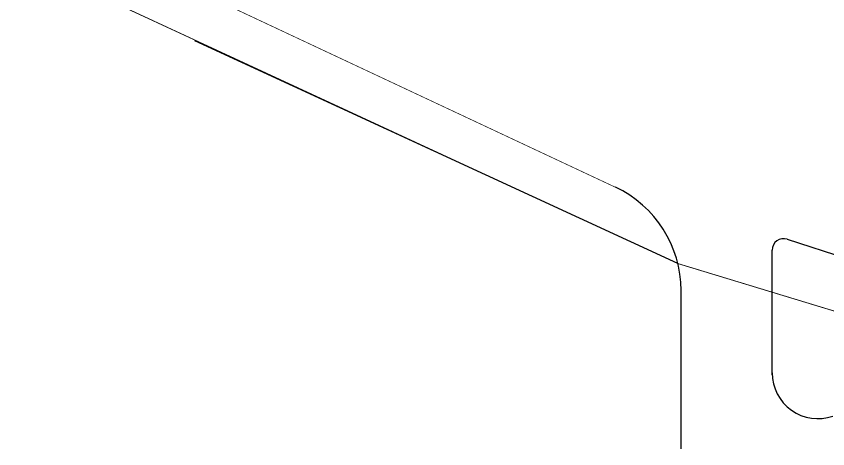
# Model space of a CAD drawing. Header units: metres. Extents: x -331 to 2982, y 362 to 2539.
# Drawn here: x 832.09 to 867.68, y 1015.4 to 1034.37 of the extents above; entities that cross this region are included whole.
import ezdxf

# ---------------------------------------------------------------- set-up
doc = ezdxf.new("R2010")
doc.units = ezdxf.units.M
doc.layers.get('0').update_dxf_attribs({"color": 251})
doc.layers.add('Pis', color=251, linetype='Continuous')

msp = doc.modelspace()

# ---------------------------------------------------------------- linework, layer by layer
at = {"lineweight": 0}
msp.add_lwpolyline([(924.793, 803.353), (923.977, 997.797, 0.414222), (918.991, 1002.798, 0.000679), (885.373, 1002.81), (885.373, 1011.002), (885.373, 1011.602), (886.346, 1011.602, 0.742789), (887.202, 1015.306), (883.812, 1016.616), (861.104, 1023.517), (822.286, 1041.497), (810.536, 1047.218), (766.937, 1070.37), (744.433, 1083.333), (742.89, 1084.221), (740.77, 1085.453, 0.577621), (738.214, 1083.99), (738.288, 1030.283), (738.258, 981.963), (738.478, 955.361), (738.53, 946.811), (739.233, 850.325)], format="xyb", dxfattribs=at)
at = {"layer": 'Pis'}
for p, q in [((861.104, 1023.517), (839.918, 1033.282)), ((865.897, 1024.589), (877.019, 1020.987))]:
    msp.add_line(p, q, dxfattribs=at)
at = {"layer": 'Pis', "extrusion": (-7.63458e-06, 1.17006e-05, 1)}
for p, q in [((865.243, 1018.645), (865.243, 1024.113)), ((861.243, 1015.398), (861.243, 1022.34))]:
    msp.add_line(p, q, dxfattribs=at)
at = {"layer": 'Pis', "const_width": 0.03}
msp.add_lwpolyline([(858.363, 1026.868), (807.642, 1050.655), (795.943, 1056.632), (742.892, 1087.696)], dxfattribs=at)
msp.add_lwpolyline([(924.793, 803.353), (923.977, 997.797, 0.414222), (918.991, 1002.798, 0.000679), (885.373, 1002.81), (885.373, 1011.002), (885.373, 1011.602), (886.346, 1011.602, 0.742789), (887.202, 1015.306), (883.812, 1016.616), (861.104, 1023.517), (822.286, 1041.497), (810.536, 1047.218), (766.937, 1070.37), (744.433, 1083.333), (742.89, 1084.221), (740.77, 1085.453, 0.577621), (738.214, 1083.99), (738.288, 1030.283), (738.258, 981.963), (738.478, 955.361), (738.53, 946.811), (739.233, 850.325)], format="xyb", dxfattribs=at)
at = {"layer": 'Pis', "extrusion": (-7.63458e-06, 1.17006e-05, 1)}
for centre, radius, start, end in [((856.244, 1022.34, 0.005), 5, 0, 64.9123), ((867.241, 1018.722, 0.005), 2, 180, 289.168)]:
    msp.add_arc(centre, radius, start, end, dxfattribs=at)
at = {"layer": 'Pis'}
msp.add_arc((865.743, 1024.113), 0.5, 72.0554, 180, dxfattribs=at)

doc.saveas('drawing.dxf')
